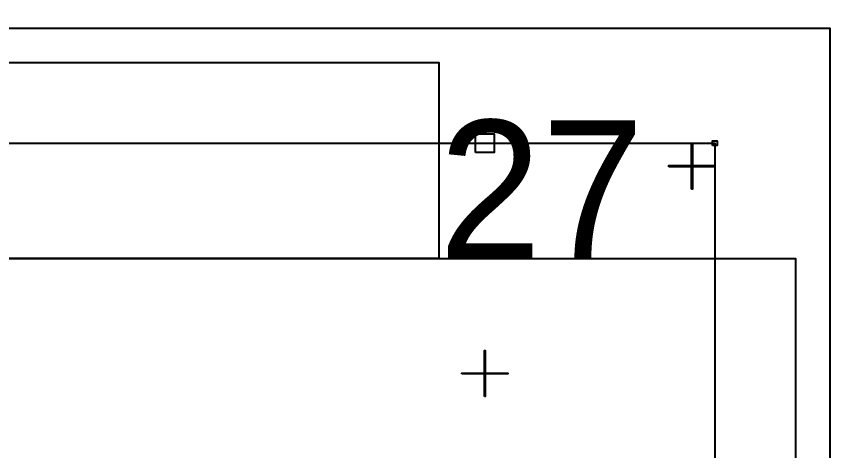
# Model space of a CAD drawing. Extents: x -50000 to 50000, y -50000 to 50000.
# Drawn here: x -18035 to -14450, y -16334 to -14450 of the extents above; entities that cross this region are included whole.
import ezdxf

# ---------------------------------------------------------------- set-up
doc = ezdxf.new("R2010")
doc.units = 0
for name, color, linetype in [('BASEMETAL3', 16, 'CONTINUOUS'), ('FRAME', 14, 'CONTINUOUS'), ('MARKERS', 8, 'CONTINUOUS')]:
    doc.layers.add(name, color=color, linetype=linetype)

# ---------------------------------------------------------------- blocks, each defined once
blk = doc.blocks.new('CHIP_RESONATOR1')
at = {"layer": 'BASEMETAL3'}
for points in [[(1700, 6000), (1700, 6850), (5300, 6850), (5300, 6000)], [(150, 1000), (150, 6000), (6850, 6000), (6850, 1000)]]:
    blk.add_lwpolyline(points, close=True, dxfattribs=at)
at = {"layer": 'FRAME'}
for points in [[(0, 0), (0, 7000), (7000, 7000), (7000, 0)], [(500, 500), (500, 6500), (6500, 6500), (6500, 500)]]:
    blk.add_lwpolyline(points, close=True, dxfattribs=at)
at = {"layer": 'MARKERS'}
for points in [[(6397.5, 6402.5), (6397.5, 6500), (6402.5, 6500), (6402.5, 6402.5)], [(6300, 6397.5), (6300, 6402.5), (6500, 6402.5), (6500, 6397.5)], [(6397.5, 6300), (6397.5, 6397.5), (6402.5, 6397.5), (6402.5, 6300)]]:
    blk.add_lwpolyline(points, close=True, dxfattribs=at)

msp = doc.modelspace()

# ---------------------------------------------------------------- linework, layer by layer
at = {"layer": 'FRAME'}
for radius in [50000, 49000]:
    msp.add_circle((0, 0), radius, dxfattribs=at)
at = {"layer": 'MARKERS'}
for points in [[(-16040, -15040), (-16040, -14960), (-15960, -14960), (-15960, -15040)], [(-15010, -15010), (-15010, -14990), (-14990, -14990), (-14990, -15010)], [(-16001, -15999), (-16001, -15900), (-15999, -15900), (-15999, -15999)], [(-16100, -16001), (-16100, -15999), (-15900, -15999), (-15900, -16001)], [(-16001, -16100), (-16001, -16001), (-15999, -16001), (-15999, -16100)]]:
    msp.add_lwpolyline(points, close=True, dxfattribs=at)

# ---------------------------------------------------------------- block references
msp.add_blockref('CHIP_RESONATOR1', (-21500, -21500))

# ---------------------------------------------------------------- texts
msp.add_text('27', height=600, dxfattribs=at).set_placement((-16200, -15500))

doc.saveas('drawing.dxf')
